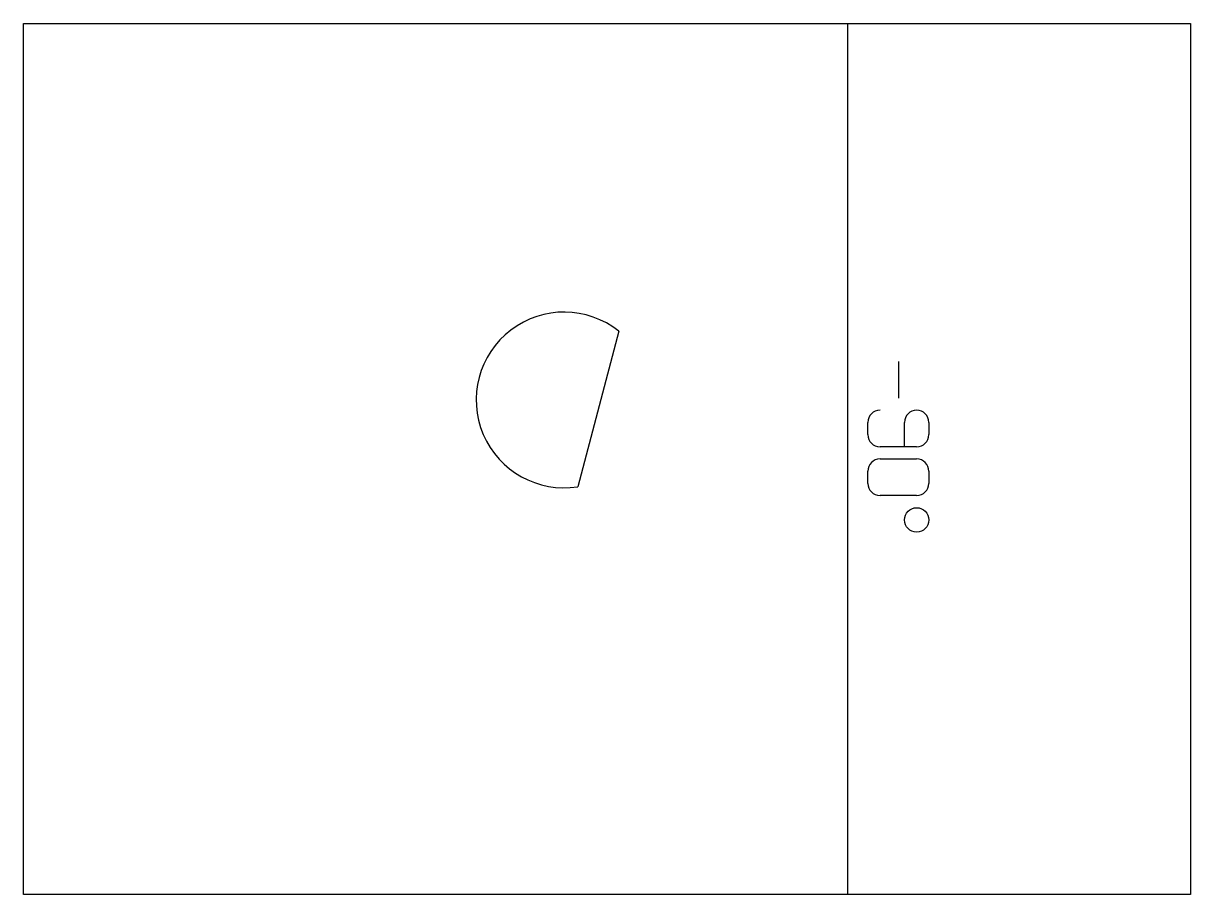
# Model space of a CAD drawing. Header units: millimetres. Extents: x 0 to 38.3, y 0 to 28.6.
import ezdxf

# ---------------------------------------------------------------- set-up
doc = ezdxf.new("R2010")
doc.units = ezdxf.units.MM
for name, color, linetype in [('Unfold034_Sketch', 7, 'CONTINUOUS'), ('Unfold034_Sketch_Bend_Labels', 7, 'CONTINUOUS'), ('Unfold034_Sketch_Bends', 7, 'CONTINUOUS'), ('Unfold034_Sketch_Internal', 7, 'CONTINUOUS')]:
    doc.layers.add(name, color=color, linetype=linetype)

msp = doc.modelspace()

# ---------------------------------------------------------------- linework, layer by layer
at = {"layer": 'Unfold034_Sketch'}
for p, q in [((0, 0), (0, 28.591)), ((0, 28.591), (25.783, 28.591)), ((25.783, 28.591), (28.296, 28.591)), ((28.296, 28.591), (38.296, 28.591)), ((38.296, 28.591), (38.296, 0)), ((25.783, 0), (0, 0)), ((28.296, 0), (25.783, 0)), ((38.296, 0), (28.296, 0))]:
    msp.add_line(p, q, dxfattribs=at)
at = {"layer": 'Unfold034_Sketch_Bend_Labels'}
for p, q in [((28.706, 17.496), (28.706, 16.296)), ((27.706, 15.096), (27.706, 15.496)), ((28.906, 14.696), (28.906, 15.496)), ((29.706, 15.496), (29.706, 15.096)), ((29.306, 14.696), (28.106, 14.696)), ((28.106, 14.296), (29.306, 14.296)), ((27.706, 13.496), (27.706, 13.896)), ((29.706, 13.896), (29.706, 13.496)), ((29.306, 13.096), (28.106, 13.096))]:
    msp.add_line(p, q, dxfattribs=at)
msp.add_circle((29.306, 12.296), 0.4, dxfattribs=at)
for centre, start, end in [((28.106, 15.496), 90, -180), ((29.306, 15.496), 0, 180), ((28.106, 15.096), 180, -90), ((29.306, 15.096), -90, 0), ((28.106, 13.896), 90, -180), ((29.306, 13.896), 0, 90), ((28.106, 13.496), 180, -90), ((29.306, 13.496), -90, 0)]:
    msp.add_arc(centre, 0.4, start, end, dxfattribs=at)
at = {"layer": 'Unfold034_Sketch_Bends'}
msp.add_line((27.039, 28.591), (27.039, 0), dxfattribs=at)
at = {"layer": 'Unfold034_Sketch_Internal'}
msp.add_line((19.536, 18.49), (18.187, 13.386), dxfattribs=at)
msp.add_arc((17.741, 16.234), 2.883, 51.4956, -81.1171, dxfattribs=at)

doc.saveas('drawing.dxf')
